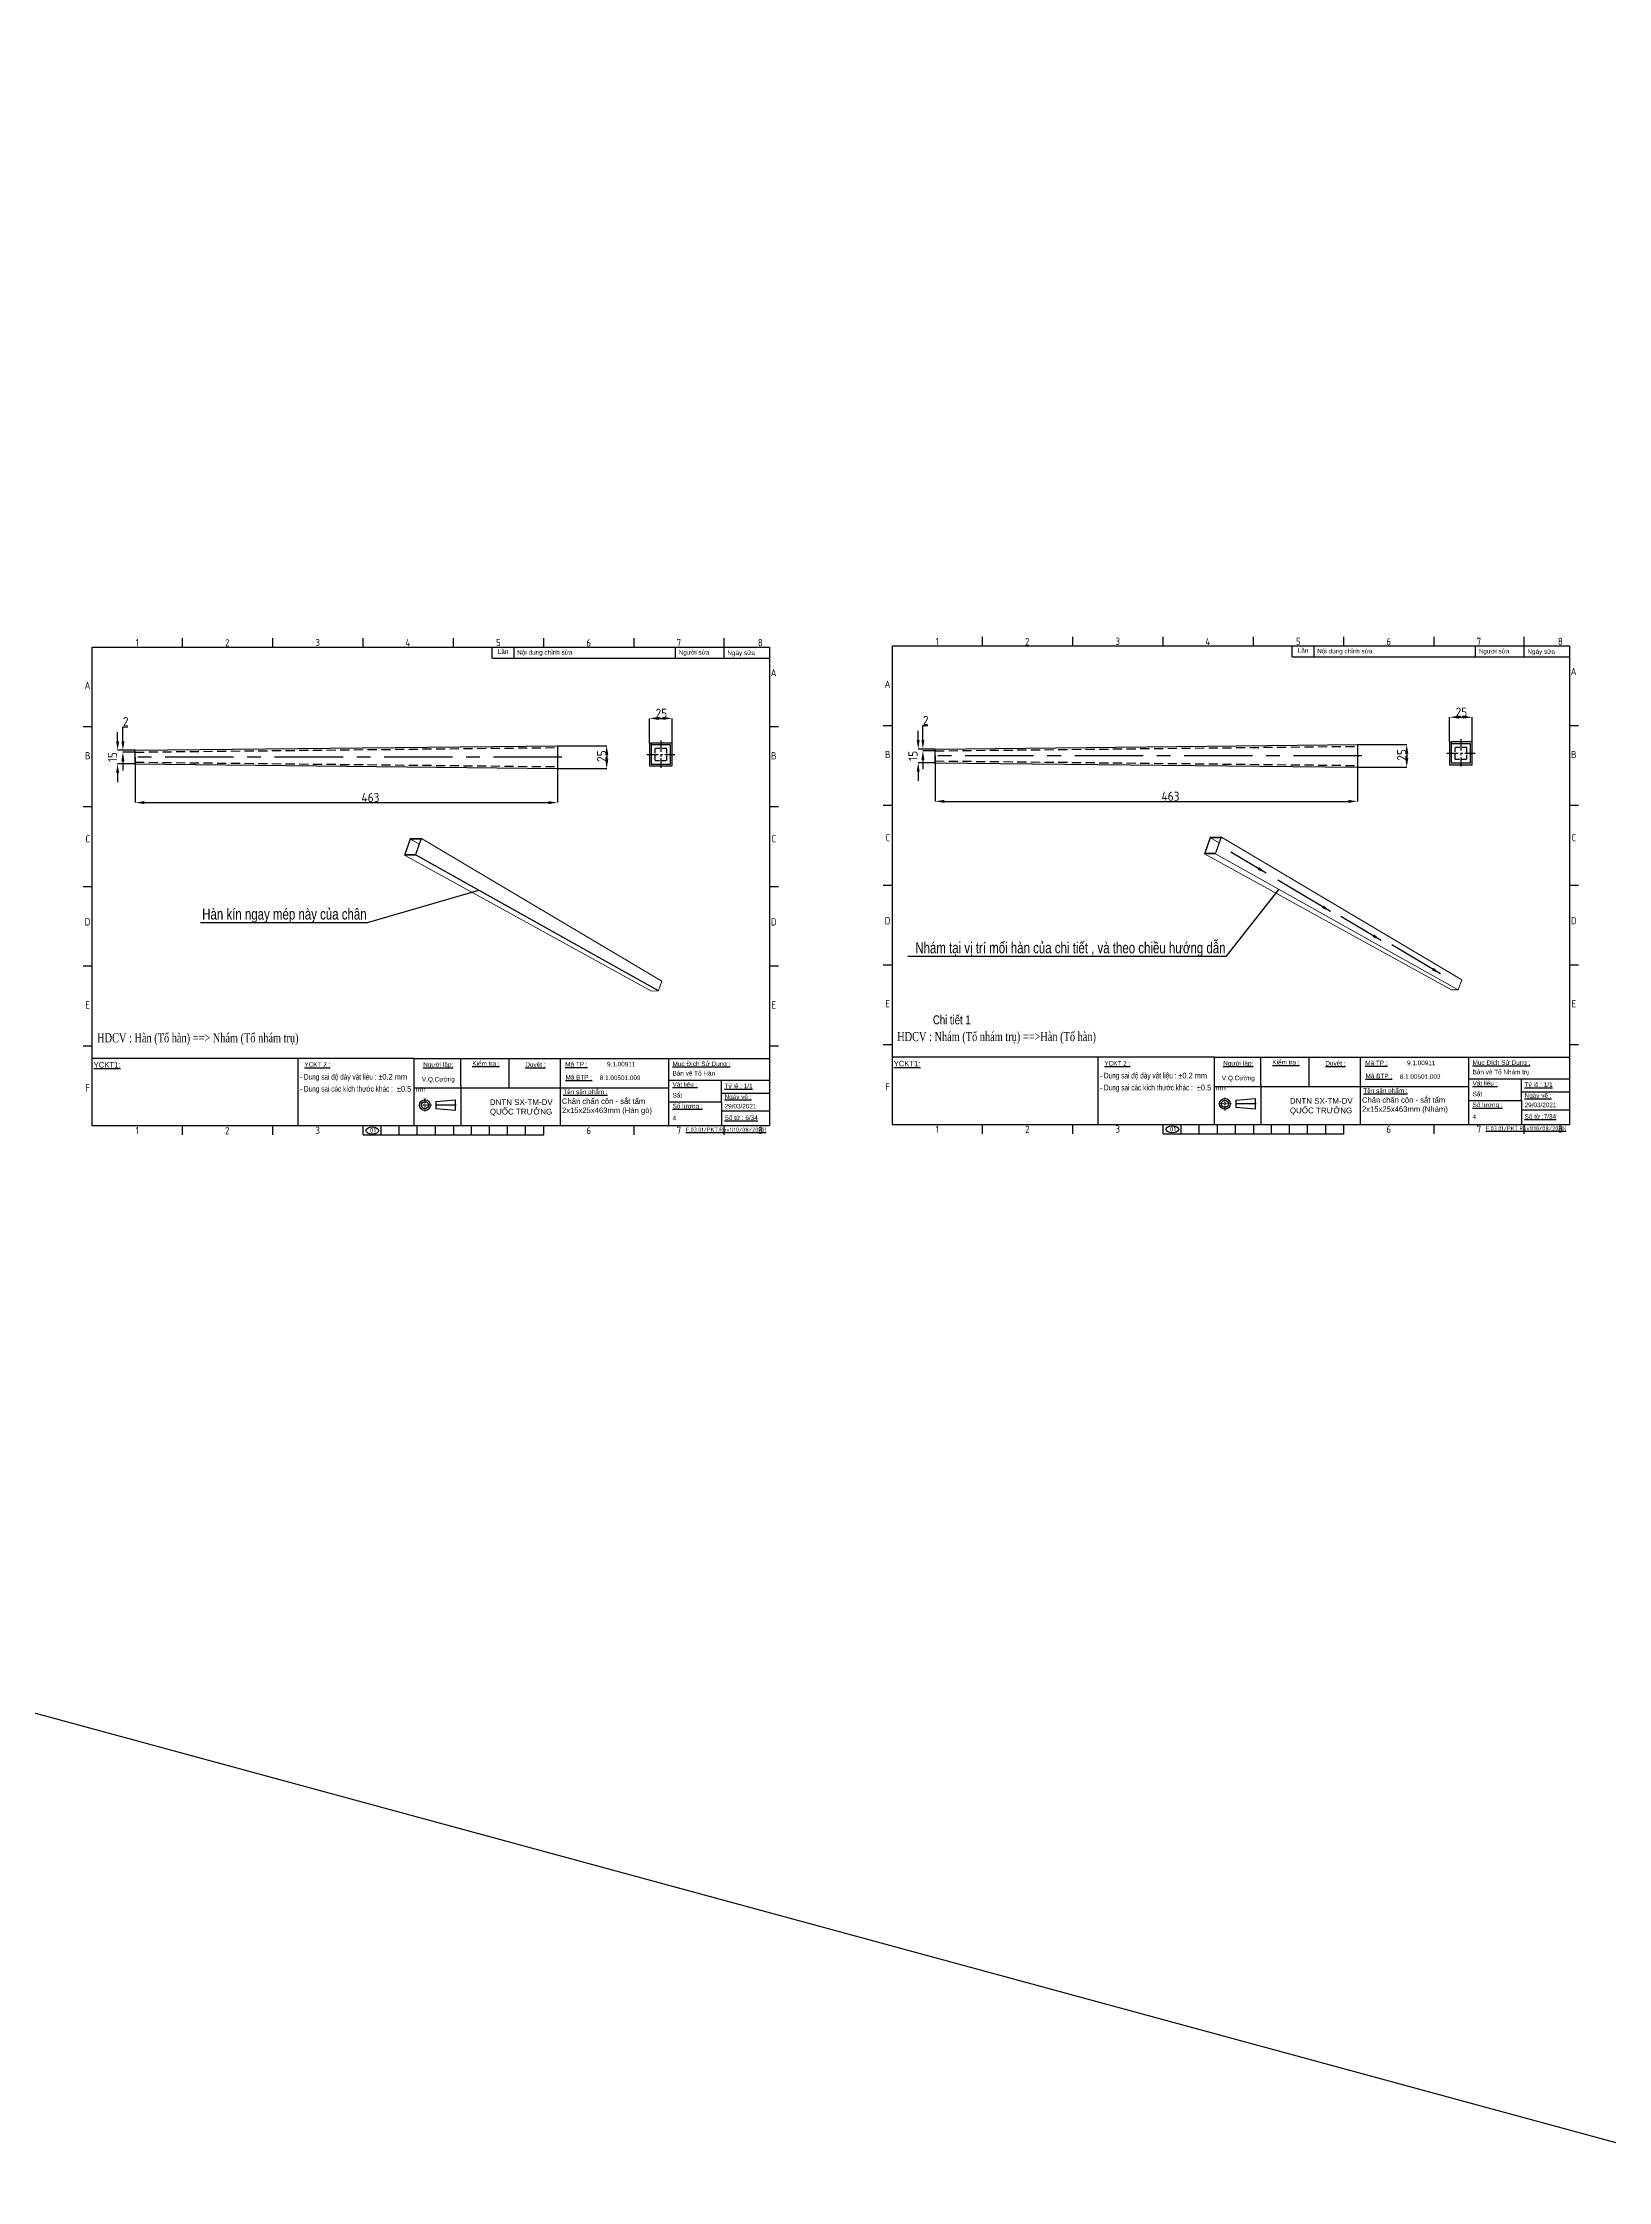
# Model space of a CAD drawing. Header units: millimetres. Extents: x -205945 to -46279, y 28253 to 108078.
# Drawn here: x -120485 to -118769, y 42324 to 44669 of the extents above; entities that cross this region are included whole.
import ezdxf
from ezdxf import colors
from ezdxf.entities.mleader import LeaderData, LeaderLine
from ezdxf.math import Vec2, Vec3

# ---------------------------------------------------------------- set-up
doc = ezdxf.new("R2010")
doc.units = ezdxf.units.MM
doc.header["$PDMODE"] = 2
for name, pattern in [('CENTER', [2, 1.25, -0.25, 0.25, -0.25]), ('CENTERX2', [4, 2.5, -0.5, 0.5, -0.5]), ('CONTPVMNIL', [0]), ('DASHEDX2', [1.5, 1, -0.5])]:
    doc.linetypes.add(name, pattern=pattern)
doc.layers.get('0').update_dxf_attribs({"linetype": 'CONTPVMNIL'})
doc.layers.get('DEFPOINTS').update_dxf_attribs({"color": 6})
for name, color, linetype in [('CENTER', 1, 'CENTERX2'), ('FRAME050', 6, 'Continuous'), ('hatch', 4, 'DASHEDX2'), ('MAIN', 7, 'Continuous')]:
    doc.layers.add(name, color=color, linetype=linetype)
doc.styles.add('ISOCP', font='isocp')
doc.styles.add('SLDTEXTSTYLE1', font='timesi.ttf', dxfattribs={"width": 0.933})
doc.styles.add('SLDTEXTSTYLE3', font='TXT', dxfattribs={"width": 0.65, "bigfont": 'bigfont'})
doc.styles.get("Standard").update_dxf_attribs({"font": 'isocp.shx'})
doc.styles.add('style1', font='arial.ttf', dxfattribs={"width": 0.75})
doc.dimstyles.new('Dim20', dxfattribs={"dimtxt": 20, "dimasz": 10, "dimexe": 0, "dimexo": 0, "dimgap": 0.6, "dimtad": 1, "dimtoh": 1, "dimdsep": 46, "dimtxsty": 'ISOCP', "dimcen": 0, "dimclrd": 3, "dimclre": 3, "dimclrt": 7, "dimadec": 3, "dimazin": 2, "dimtp": 0.05, "dimtm": 0.05, "dimtfac": 0.7, "dimtofl": 0, "dimtmove": 0, "dimatfit": 3, "dimfxl": 0, "dimtolj": 1, "dimarcsym": 0})
doc.dimstyles.new('Dim20$0', dxfattribs={"dimtxt": 20, "dimasz": 10, "dimexe": 0, "dimexo": 0, "dimgap": 0.6, "dimtad": 1, "dimtoh": 1, "dimdsep": 46, "dimtxsty": 'ISOCP', "dimcen": 0, "dimclrd": 3, "dimclre": 3, "dimclrt": 7, "dimadec": 3, "dimazin": 2, "dimtp": 0.05, "dimtm": 0.05, "dimtfac": 0.7, "dimtofl": 0, "dimtmove": 0, "dimatfit": 3, "dimfxl": 0, "dimtolj": 1, "dimarcsym": 0})

# ---------------------------------------------------------------- blocks, each defined once
blk = doc.blocks.new('ẢERHAEEH')
at = {"layer": 'FRAME050'}
for p, q in [((-261.36, 213.96), (-261.36, 217.92)), ((-221.76, 213.96), (-221.76, 217.92)), ((-182.16, 213.96), (-182.16, 217.92)), ((-142.56, 213.96), (-142.56, 217.92)), ((-102.96, 213.96), (-102.96, 217.92)), ((-63.36, 213.96), (-63.36, 217.92)), ((-23.76, 213.96), (-23.76, 217.92)), ((-300.96, 178.96), (-304.92, 178.96)), ((0, 178.96), (-3.96, 178.96)), ((-300.96, 143.96), (-304.92, 143.96)), ((0, 143.96), (-3.96, 143.96)), ((-304.92, 108.96), (-300.96, 108.96)), ((-3.96, 108.96), (0, 108.96)), ((-300.96, 73.96), (-304.92, 73.96)), ((0, 73.96), (-3.96, 73.96)), ((-300.96, 38.96), (-304.92, 38.96)), ((0, 38.96), (-3.96, 38.96)), ((-261.36, 0), (-261.36, 3.96)), ((-221.76, 0), (-221.76, 3.96)), ((-182.16, 0), (-182.16, 3.96)), ((-182.16, 0), (-102.96, 0)), ((-174.24, 0), (-174.24, 3.96)), ((-166.32, 0), (-166.32, 3.96)), ((-158.4, 0), (-158.4, 3.96)), ((-150.48, 0), (-150.48, 3.96)), ((-142.56, 3.96), (-142.56, 0)), ((-134.64, 0), (-134.64, 3.96)), ((-126.72, 0), (-126.72, 3.96)), ((-118.8, 0), (-118.8, 3.96)), ((-110.88, 0), (-110.88, 3.96)), ((-102.96, 0), (-102.96, 3.96)), ((-63.36, 0), (-63.36, 3.96)), ((-23.76, 0), (-23.76, 3.96))]:
    blk.add_line(p, q, dxfattribs=at)
at = {"layer": 'MAIN', "color": 7, "linetype": 'Continuous'}
blk.add_lwpolyline([(-300.96, 213.96), (-3.96, 213.96), (-3.96, 3.96), (-300.96, 3.96)], close=True, dxfattribs=at)
at = {"layer": 'FRAME050', "style": 'ISOCP'}
for s, p in [('1', (-281.95, 214.36)), ('2', (-242.72, 214.28)), ('3', (-203.13, 214.42)), ('4', (-163.63, 214.36)), ('5', (-123.93, 214.42)), ('6', (-84.25, 214.28)), ('7', (-44.67, 214.36)), ('8', (-9.03, 214.36)), ('A', (-304.37, 195.59)), ('A', (-3.41, 201.17)), ('B', (-304.21, 164.74)), ('B', (-3.25, 164.74)), ('C', (-303.97, 128.3)), ('C', (-3.01, 128.3)), ('D', (-304.3, 91.87)), ('D', (-3.34, 91.87)), ('E', (-304.05, 55.44)), ('E', (-3.09, 55.44)), ('F', (-304.05, 19.01)), ('1', (-281.95, 0.4)), ('2', (-242.72, 0.32)), ('3', (-203.13, 0.46)), ('6', (-84.25, 0.32)), ('7', (-44.67, 0.4)), ('8', (-9.03, 0.4))]:
    blk.add_text(s, height=3.17, dxfattribs=at).set_placement(p)
blk = doc.blocks.new('*D70')
at = {"color": 3, "lineweight": -2, "ltscale": 30, "transparency": 16777216}
for p, q in [((-119506.8, 43887.1), (-119506.8, 43837.2)), ((-119043.8, 43887.1), (-119043.8, 43837.2)), ((-119496.8, 43837.2), (-119053.8, 43837.2))]:
    blk.add_line(p, q, dxfattribs=at)
at = {"color": 3, "ltscale": 30, "transparency": 16777216}
for points in [[(-119496.8, 43838.8), (-119496.8, 43835.5), (-119506.8, 43837.2)], [(-119053.8, 43838.8), (-119053.8, 43835.5), (-119043.8, 43837.2)]]:
    blk.add_solid(points, dxfattribs=at)
at = {"layer": 'DEFPOINTS', "color": 0, "ltscale": 30, "transparency": 16777216}
for p in [(-119506.8, 43887.1), (-119043.8, 43887.1), (-119043.8, 43837.2)]:
    blk.add_point(p, dxfattribs=at)
at = {"color": 7, "ltscale": 30, "transparency": 16777216, "insert": (-119248.8, 43842.8), "char_height": 10, "attachment_point": 5, "style": 'ISOCP'}
blk.add_mtext('\\A1;463', dxfattribs=at)
blk = doc.blocks.new('*D67')
at = {"color": 3, "lineweight": -2, "ltscale": 30, "transparency": 16777216}
for p, q in [((-119043.8, 43899.6), (-118989.7, 43899.6)), ((-118989.7, 43889.6), (-118989.7, 43884.6)), ((-119043.8, 43874.6), (-118989.7, 43874.6))]:
    blk.add_line(p, q, dxfattribs=at)
at = {"color": 3, "ltscale": 30, "transparency": 16777216}
for points in [[(-118991.4, 43889.6), (-118988, 43889.6), (-118989.7, 43899.6)], [(-118991.4, 43884.6), (-118988, 43884.6), (-118989.7, 43874.6)]]:
    blk.add_solid(points, dxfattribs=at)
at = {"layer": 'DEFPOINTS', "color": 0, "ltscale": 30, "transparency": 16777216}
for p in [(-119043.8, 43899.6), (-119043.8, 43874.6), (-118989.7, 43874.6)]:
    blk.add_point(p, dxfattribs=at)
at = {"color": 7, "ltscale": 30, "transparency": 16777216, "insert": (-118995.3, 43888.1), "char_height": 10, "attachment_point": 5, "rotation": 90, "style": 'ISOCP'}
blk.add_mtext('\\A1;25', dxfattribs=at)
blk = doc.blocks.new('*D68')
at = {"color": 3, "lineweight": -2, "ltscale": 30, "transparency": 16777216}
for p, q in [((-118942.8, 43902.4), (-118942.8, 43929.5)), ((-118932.8, 43929.5), (-118927.8, 43929.5)), ((-118917.8, 43902.4), (-118917.8, 43929.5))]:
    blk.add_line(p, q, dxfattribs=at)
at = {"color": 3, "ltscale": 30, "transparency": 16777216}
for points in [[(-118932.8, 43931.2), (-118932.8, 43927.9), (-118942.8, 43929.5)], [(-118927.8, 43931.2), (-118927.8, 43927.9), (-118917.8, 43929.5)]]:
    blk.add_solid(points, dxfattribs=at)
at = {"layer": 'DEFPOINTS', "color": 0, "ltscale": 30, "transparency": 16777216}
for p in [(-118917.8, 43929.5), (-118942.8, 43902.4), (-118917.8, 43902.4)]:
    blk.add_point(p, dxfattribs=at)
at = {"color": 7, "ltscale": 30, "transparency": 16777216, "insert": (-118929.7, 43935.1), "char_height": 10, "attachment_point": 5, "style": 'ISOCP'}
blk.add_mtext('\\A1;25', dxfattribs=at)
blk = doc.blocks.new('*D69')
at = {"color": 3, "lineweight": -2, "ltscale": 30, "transparency": 16777216}
for p, q in [((-119520.3, 43904.6), (-119520.3, 43920.4)), ((-119520.3, 43920.4), (-119514.8, 43920.4)), ((-119506.8, 43894.6), (-119520.3, 43894.6)), ((-119506.8, 43892.6), (-119520.3, 43892.6)), ((-119520.3, 43882.6), (-119520.3, 43872.6))]:
    blk.add_line(p, q, dxfattribs=at)
at = {"color": 3, "ltscale": 30, "transparency": 16777216}
for points in [[(-119521.9, 43904.6), (-119518.6, 43904.6), (-119520.3, 43894.6)], [(-119521.9, 43882.6), (-119518.6, 43882.6), (-119520.3, 43892.6)]]:
    blk.add_solid(points, dxfattribs=at)
at = {"layer": 'DEFPOINTS', "color": 0, "ltscale": 30, "transparency": 16777216}
for p in [(-119520.3, 43892.6), (-119506.8, 43894.6), (-119506.8, 43892.6)]:
    blk.add_point(p, dxfattribs=at)
at = {"color": 7, "ltscale": 30, "transparency": 16777216, "insert": (-119517.2, 43926), "char_height": 10, "attachment_point": 5, "style": 'ISOCP'}
blk.add_mtext('\\A1;2', dxfattribs=at)
blk = doc.blocks.new('*D189')
at = {"color": 3, "lineweight": -2, "ltscale": 30, "transparency": 16777216}
for p, q in [((-120384.1, 43885.7), (-120384.1, 43835.8)), ((-119921.1, 43885.7), (-119921.1, 43835.8)), ((-120374.1, 43835.8), (-119931.1, 43835.8))]:
    blk.add_line(p, q, dxfattribs=at)
at = {"color": 3, "ltscale": 30, "transparency": 16777216}
for points in [[(-120374.1, 43837.5), (-120374.1, 43834.2), (-120384.1, 43835.8)], [(-119931.1, 43837.5), (-119931.1, 43834.2), (-119921.1, 43835.8)]]:
    blk.add_solid(points, dxfattribs=at)
at = {"layer": 'DEFPOINTS', "color": 0, "ltscale": 30, "transparency": 16777216}
for p in [(-120384.1, 43885.7), (-119921.1, 43885.7), (-119921.1, 43835.8)]:
    blk.add_point(p, dxfattribs=at)
at = {"color": 7, "ltscale": 30, "transparency": 16777216, "insert": (-120126.1, 43841.4), "char_height": 10, "attachment_point": 5, "style": 'ISOCP'}
blk.add_mtext('\\A1;463', dxfattribs=at)
blk = doc.blocks.new('*D190')
at = {"color": 3, "lineweight": -2, "ltscale": 30, "transparency": 16777216}
for p, q in [((-119921.1, 43898.2), (-119867, 43898.2)), ((-119867, 43888.2), (-119867, 43883.2)), ((-119921.1, 43873.2), (-119867, 43873.2))]:
    blk.add_line(p, q, dxfattribs=at)
at = {"color": 3, "ltscale": 30, "transparency": 16777216}
for points in [[(-119868.7, 43888.2), (-119865.3, 43888.2), (-119867, 43898.2)], [(-119868.7, 43883.2), (-119865.3, 43883.2), (-119867, 43873.2)]]:
    blk.add_solid(points, dxfattribs=at)
at = {"layer": 'DEFPOINTS', "color": 0, "ltscale": 30, "transparency": 16777216}
for p in [(-119921.1, 43898.2), (-119921.1, 43873.2), (-119867, 43873.2)]:
    blk.add_point(p, dxfattribs=at)
at = {"color": 7, "ltscale": 30, "transparency": 16777216, "insert": (-119872.6, 43886.8), "char_height": 10, "attachment_point": 5, "rotation": 90, "style": 'ISOCP'}
blk.add_mtext('\\A1;25', dxfattribs=at)
blk = doc.blocks.new('*D191')
at = {"color": 3, "lineweight": -2, "ltscale": 30, "transparency": 16777216}
for p, q in [((-120397.6, 43903.2), (-120397.6, 43919.1)), ((-120397.6, 43919.1), (-120392.1, 43919.1)), ((-120384.1, 43893.2), (-120397.6, 43893.2)), ((-120384.1, 43891.2), (-120397.6, 43891.2)), ((-120397.6, 43881.2), (-120397.6, 43871.2))]:
    blk.add_line(p, q, dxfattribs=at)
at = {"color": 3, "ltscale": 30, "transparency": 16777216}
for points in [[(-120399.2, 43903.2), (-120395.9, 43903.2), (-120397.6, 43893.2)], [(-120399.2, 43881.2), (-120395.9, 43881.2), (-120397.6, 43891.2)]]:
    blk.add_solid(points, dxfattribs=at)
at = {"layer": 'DEFPOINTS', "color": 0, "ltscale": 30, "transparency": 16777216}
for p in [(-120397.6, 43891.2), (-120384.1, 43893.2), (-120384.1, 43891.2)]:
    blk.add_point(p, dxfattribs=at)
at = {"color": 7, "ltscale": 30, "transparency": 16777216, "insert": (-120394.5, 43924.7), "char_height": 10, "attachment_point": 5, "style": 'ISOCP'}
blk.add_mtext('\\A1;2', dxfattribs=at)
blk = doc.blocks.new('A$C0D1F2D8E')
at = {"color": 0, "linetype": 'Continuous', "lineweight": 0, "extrusion": (1.38778e-16, 0.830963, 0.556327)}
for p, q in [((-870.3, 910.6), (-846.5, 915)), ((-870.3, 910.6), (-863.9, 524.1)), ((-862.5, 897.4), (-870.3, 910.6)), ((-869, 910.3), (-847.1, 914.2)), ((-861.8, 898.1), (-869, 910.3)), ((-847.1, 914.2), (-847.3, 900.8)), ((-847.1, 914.2), (-840, 902.1)), ((-846.5, 915), (-838.7, 901.7)), ((-838.7, 901.7), (-862.5, 897.4)), ((-862.5, 897.4), (-859.3, 516.2)), ((-840, 902.1), (-861.8, 898.1)), ((-838.7, 901.7), (-845, 518.8)), ((-863.9, 524.1), (-859.3, 516.2)), ((-859.3, 516.2), (-845, 518.8))]:
    blk.add_line(p, q, dxfattribs=at)
blk = doc.blocks.new('*D228')
at = {"color": 3, "lineweight": -2, "ltscale": 30, "transparency": 16777216}
for p, q in [((-119525.5, 43904.6), (-119525.5, 43914.6)), ((-119506.8, 43894.6), (-119525.5, 43894.6)), ((-119506.8, 43879.6), (-119525.5, 43879.6)), ((-119525.5, 43869.6), (-119525.5, 43859.6))]:
    blk.add_line(p, q, dxfattribs=at)
at = {"color": 3, "ltscale": 30, "transparency": 16777216}
for points in [[(-119527.1, 43904.6), (-119523.8, 43904.6), (-119525.5, 43894.6)], [(-119527.1, 43869.6), (-119523.8, 43869.6), (-119525.5, 43879.6)]]:
    blk.add_solid(points, dxfattribs=at)
at = {"layer": 'DEFPOINTS', "color": 0, "ltscale": 30, "transparency": 16777216}
for p in [(-119525.5, 43879.6), (-119506.8, 43894.6), (-119506.8, 43879.6)]:
    blk.add_point(p, dxfattribs=at)
at = {"color": 7, "ltscale": 30, "transparency": 16777216, "insert": (-119531.1, 43887.1), "char_height": 10, "attachment_point": 5, "rotation": 90, "style": 'ISOCP'}
blk.add_mtext('\\A1;15', dxfattribs=at)
blk = doc.blocks.new('*D229')
at = {"color": 3, "lineweight": -2, "ltscale": 30, "transparency": 16777216}
for p, q in [((-120403.4, 43903.2), (-120403.4, 43913.2)), ((-120384.1, 43893.2), (-120403.4, 43893.2)), ((-120384.1, 43878.2), (-120403.4, 43878.2)), ((-120403.4, 43868.2), (-120403.4, 43858.2))]:
    blk.add_line(p, q, dxfattribs=at)
at = {"color": 3, "ltscale": 30, "transparency": 16777216}
for points in [[(-120405, 43903.2), (-120401.7, 43903.2), (-120403.4, 43893.2)], [(-120405, 43868.2), (-120401.7, 43868.2), (-120403.4, 43878.2)]]:
    blk.add_solid(points, dxfattribs=at)
at = {"layer": 'DEFPOINTS', "color": 0, "ltscale": 30, "transparency": 16777216}
for p in [(-120384.1, 43893.2), (-120403.4, 43878.2), (-120384.1, 43878.2)]:
    blk.add_point(p, dxfattribs=at)
at = {"color": 7, "ltscale": 30, "transparency": 16777216, "insert": (-120409, 43885.7), "char_height": 10, "attachment_point": 5, "rotation": 90, "style": 'ISOCP'}
blk.add_mtext('\\A1;15', dxfattribs=at)
blk = doc.blocks.new('*D249')
at = {"color": 3, "lineweight": -2, "ltscale": 30, "transparency": 16777216}
for p, q in [((-119820.1, 43901), (-119820.1, 43928.2)), ((-119810.1, 43928.2), (-119805.1, 43928.2)), ((-119795.1, 43901), (-119795.1, 43928.2))]:
    blk.add_line(p, q, dxfattribs=at)
at = {"color": 3, "ltscale": 30, "transparency": 16777216}
for points in [[(-119810.1, 43929.9), (-119810.1, 43926.5), (-119820.1, 43928.2)], [(-119805.1, 43929.9), (-119805.1, 43926.5), (-119795.1, 43928.2)]]:
    blk.add_solid(points, dxfattribs=at)
at = {"layer": 'DEFPOINTS', "color": 0, "ltscale": 30, "transparency": 16777216}
for p in [(-119795.1, 43928.2), (-119820.1, 43901), (-119795.1, 43901)]:
    blk.add_point(p, dxfattribs=at)
at = {"color": 7, "ltscale": 30, "transparency": 16777216, "insert": (-119807, 43933.8), "char_height": 10, "attachment_point": 5, "style": 'ISOCP'}
blk.add_mtext('\\A1;25', dxfattribs=at)

msp = doc.modelspace()

# ---------------------------------------------------------------- linework, layer by layer
at = {"ltscale": 30}
for p, q in [((-135875.365, 47014.308), (-66788.624, 28252.757)), ((-120384.145, 43893.209, 0), (-119921.145, 43898.209, 0)), ((-120384.145, 43878.209, 0), (-120384.145, 43893.209, 0)), ((-119921.145, 43898.209, 0), (-119921.145, 43873.209, 0)), ((-119506.838, 43894.554, 0), (-119043.838, 43899.554, 0)), ((-119506.838, 43879.554, 0), (-119506.838, 43894.554, 0)), ((-119506.838, 43879.554, 0), (-119043.838, 43874.554, 0)), ((-119043.838, 43899.554, 0), (-119043.838, 43874.554, 0)), ((-120384.145, 43878.209, 0), (-119921.145, 43873.209, 0))]:
    msp.add_line(p, q, dxfattribs=at)
at = {"ltscale": 50}
for p, q in [((-118940.832, 43902.391, 0), (-118940.832, 43879.391, 0)), ((-118917.832, 43902.391, 0), (-118940.832, 43902.391, 0)), ((-118917.832, 43877.391, 0), (-118917.832, 43902.391, 0)), ((-119818.139, 43900.547, 0), (-119820.139, 43900.547, 0)), ((-119820.139, 43900.547, 0), (-119820.139, 43876.047, 0)), ((-119795.139, 43901.047, 0), (-119818.139, 43901.047, 0)), ((-119818.139, 43901.047, 0), (-119818.139, 43878.047, 0)), ((-119797.139, 43899.047, 0), (-119818.139, 43899.047, 0)), ((-119797.139, 43878.047, 0), (-119797.139, 43899.047, 0)), ((-119795.139, 43876.047, 0), (-119795.139, 43901.047, 0)), ((-118942.832, 43901.891, 0), (-118942.832, 43877.391, 0)), ((-118940.832, 43901.891, 0), (-118942.832, 43901.891, 0)), ((-118919.832, 43900.391, 0), (-118940.832, 43900.391, 0)), ((-118940.832, 43879.391, 0), (-118919.832, 43879.391, 0)), ((-118919.832, 43879.391, 0), (-118919.832, 43900.391, 0)), ((-119820.139, 43876.047, 0), (-119795.139, 43876.047, 0)), ((-119818.139, 43878.047, 0), (-119797.139, 43878.047, 0)), ((-118942.832, 43877.391, 0), (-118917.832, 43877.391, 0))]:
    msp.add_line(p, q, dxfattribs=at)
at = {"color": 0, "linetype": 'Continuous', "lineweight": 0, "extrusion": (-0.721444, 0.412332, 0.556327)}
for p, q in [((-120088.804, 43778.178, 0), (-120082.386, 43796.398, 0)), ((-120088.056, 43778.913, 0), (-120082.152, 43795.676, 0)), ((-120082.386, 43796.398, 0), (-120070.113, 43796.566, 0)), ((-120082.152, 43795.676, 0), (-120070.861, 43795.83, 0)), ((-120082.152, 43795.676, 0), (-120072.828, 43790.245, 0)), ((-120070.861, 43795.83, 0), (-120076.765, 43779.068, 0)), ((-120070.113, 43796.566, 0), (-120076.357, 43778.839, 0)), ((-120070.113, 43796.566, 0), (-119806.628, 43640.16, 0)), ((-120076.531, 43778.346, 0), (-120088.804, 43778.178, 0)), ((-120088.804, 43778.178, 0), (-119817.843, 43629.128, 0)), ((-120077.794, 43779.054, 0), (-120088.056, 43778.913, 0)), ((-120077.794, 43779.054, 0), (-119810.479, 43629.228, 0)), ((-120076.765, 43779.068, 0), (-119810.305, 43629.722, 0)), ((-119817.843, 43629.128, 0), (-119810.479, 43629.228, 0)), ((-119810.305, 43629.722, 0), (-119806.628, 43640.16, 0))]:
    msp.add_line(p, q, dxfattribs=at)
for p, q in [((-120078.002, 43555.254), (-120431.09, 43555.254)), ((-120205.62, 43555.254), (-120205.62, 43481.271)), ((-119974.239, 43555.254), (-119974.239, 43522.997)), ((-119798.767, 43531.372), (-119798.767, 43555.254)), ((-119200.695, 43556.598), (-119553.783, 43556.598)), ((-119328.314, 43556.598), (-119328.314, 43482.616)), ((-119096.932, 43556.598), (-119096.932, 43524.342)), ((-118921.46, 43532.717), (-118921.46, 43556.598)), ((-120078.002, 43522.997), (-119917.611, 43522.997)), ((-120027.013, 43525.048), (-120027.013, 43481.271)), ((-119894.83, 43525.048), (-119894.51, 43525.048)), ((-119741.167, 43517.304), (-119688.59, 43517.304)), ((-119200.695, 43524.342), (-119040.305, 43524.342)), ((-119149.706, 43526.393), (-119149.706, 43482.616)), ((-119017.523, 43526.393), (-119017.203, 43526.393)), ((-118863.86, 43518.649), (-118811.283, 43518.649)), ((-119741.167, 43497.697), (-119688.59, 43497.697)), ((-118863.86, 43499.042), (-118811.283, 43499.042))]:
    msp.add_line(p, q)
at = {"ltscale": 3}
for p, q in [((-119917.611, 43522.997), (-119798.767, 43522.997)), ((-119040.305, 43524.342), (-118921.46, 43524.342))]:
    msp.add_line(p, q, dxfattribs=at)
at = {"linetype": 'ByBlock'}
for p, q in [((-119741.167, 43507.671), (-119741.167, 43481.271)), ((-118863.86, 43509.016), (-118863.86, 43482.616))]:
    msp.add_line(p, q, dxfattribs=at)
at = {"color": 1}
for centre in [(-120123.958, 43476.206), (-119246.651, 43477.551)]:
    msp.add_ellipse(centre, major_axis=(-7.026, 0), ratio=0.55171628, dxfattribs=at)
at = {"layer": 'CENTER', "ltscale": 5}
for p, q in [((-119807.639, 43904.047, 0), (-119807.639, 43874.047, 0)), ((-118930.332, 43905.391, 0), (-118930.332, 43875.391, 0)), ((-119823.139, 43888.547, 0), (-119792.139, 43888.547, 0)), ((-118945.832, 43889.891, 0), (-118914.832, 43889.891, 0))]:
    msp.add_line(p, q, dxfattribs=at)
at = {"layer": 'CENTER', "ltscale": 30}
for p, q in [((-119916.145, 43885.709, 0), (-120389.145, 43885.709, 0)), ((-119038.838, 43887.054, 0), (-119511.838, 43887.054, 0))]:
    msp.add_line(p, q, dxfattribs=at)
at = {"layer": 'CENTER', "color": 1, "linetype": 'CENTER', "ltscale": 0.05}
for p, q in [((-120059.244, 43504.088), (-120073.505, 43504.088)), ((-120066.375, 43511.219), (-120066.375, 43496.958)), ((-119181.937, 43505.433), (-119196.198, 43505.433)), ((-119189.068, 43512.563), (-119189.068, 43498.302))]:
    msp.add_line(p, q, dxfattribs=at)
at = {"layer": 'CENTER'}
for p, q in [((-120032.19, 43504.088), (-120055.298, 43504.088)), ((-119154.884, 43505.433), (-119177.992, 43505.433))]:
    msp.add_line(p, q, dxfattribs=at)
at = {"layer": 'hatch', "ltscale": 10}
for p, q in [((-120384.145, 43891.209, 0), (-119921.145, 43896.209, 0)), ((-120384.145, 43880.209, 0), (-119921.145, 43875.209, 0)), ((-119506.838, 43892.554, 0), (-119043.838, 43897.554, 0)), ((-119506.838, 43881.554, 0), (-119043.838, 43876.554, 0))]:
    msp.add_line(p, q, dxfattribs=at)
at = {"layer": 'hatch', "ltscale": 5, "elevation": 0}
for points in [[(-119814.139, 43882.047), (-119801.139, 43882.047), (-119801.139, 43895.047), (-119814.139, 43895.047)], [(-118936.832, 43883.391), (-118923.832, 43883.391), (-118923.832, 43896.391), (-118936.832, 43896.391)]]:
    msp.add_lwpolyline(points, close=True, dxfattribs=at)
at = {"layer": 'MAIN'}
for p, q in [((-119992.495, 43994.271), (-119992.495, 44006.271)), ((-119968.495, 43994.271), (-119968.495, 44006.271)), ((-119791.425, 43994.271), (-119791.425, 44006.271)), ((-119738.09, 43994.271), (-119738.09, 44006.271)), ((-119115.188, 43995.616), (-119115.188, 44007.616)), ((-119091.188, 43995.616), (-119091.188, 44007.616)), ((-118914.119, 43995.616), (-118914.119, 44007.616)), ((-118860.783, 43995.616), (-118860.783, 44007.616)), ((-119992.495, 43994.271), (-119688.59, 43994.271)), ((-119115.188, 43995.616), (-118811.283, 43995.616)), ((-120078.002, 43555.254), (-119688.59, 43555.254)), ((-120078.002, 43522.997), (-120078.002, 43555.254)), ((-120027.013, 43525.048), (-120027.013, 43555.254)), ((-119917.611, 43531.372), (-119917.611, 43555.254)), ((-119200.695, 43556.598), (-118811.283, 43556.598)), ((-119200.695, 43524.342), (-119200.695, 43556.598)), ((-119149.706, 43526.393), (-119149.706, 43556.598)), ((-119040.305, 43532.717), (-119040.305, 43556.598)), ((-119917.611, 43507.671), (-119917.611, 43531.372)), ((-119798.767, 43531.372), (-119688.59, 43531.372)), ((-119798.767, 43507.671), (-119798.767, 43531.372)), ((-119741.167, 43507.671), (-119741.167, 43531.372)), ((-119040.305, 43509.016), (-119040.305, 43532.717)), ((-118921.46, 43532.717), (-118811.283, 43532.717)), ((-118921.46, 43509.016), (-118921.46, 43532.717)), ((-118863.86, 43509.016), (-118863.86, 43532.717)), ((-120078.002, 43481.271), (-120078.002, 43522.997)), ((-120054.388, 43508.009), (-120033.318, 43509.969)), ((-120054.388, 43508.009), (-120054.388, 43500.168)), ((-120033.318, 43509.969), (-120033.318, 43498.208)), ((-119917.611, 43481.271), (-119917.611, 43507.671)), ((-119798.767, 43507.671), (-119741.167, 43507.671)), ((-119798.767, 43481.271), (-119798.767, 43507.671)), ((-119738.29, 43507.671), (-119738.186, 43507.671)), ((-119200.695, 43482.616), (-119200.695, 43524.342)), ((-119177.081, 43509.353), (-119156.011, 43511.313)), ((-119177.081, 43509.353), (-119177.081, 43501.512)), ((-119156.011, 43511.313), (-119156.011, 43499.552)), ((-119040.305, 43482.616), (-119040.305, 43509.016)), ((-118921.46, 43509.016), (-118863.86, 43509.016)), ((-118921.46, 43482.616), (-118921.46, 43509.016)), ((-118860.984, 43509.016), (-118860.879, 43509.016)), ((-120033.318, 43498.208), (-120054.388, 43500.168)), ((-119156.011, 43499.552), (-119177.081, 43501.512))]:
    msp.add_line(p, q, dxfattribs=at)
for centre, radius in [((-120066.375, 43504.088), 5.881), ((-120066.375, 43504.088), 3.92), ((-119189.068, 43505.433), 5.881), ((-119189.068, 43505.433), 3.92)]:
    msp.add_circle(centre, radius, dxfattribs=at)

# ---------------------------------------------------------------- block references
at = {"xscale": 2.5, "yscale": 2.5, "zscale": 2.5}
for p in [(-119678.69, 43471.371), (-118801.383, 43472.716)]:
    msp.add_blockref('ẢERHAEEH', p, dxfattribs=at)
at = {"ltscale": 3, "xscale": 0.8000000000000003, "yscale": 0.8000000000000003, "zscale": 0.8000000000000003, "rotation": 60.25041959645514}
msp.add_blockref('A$C0D1F2D8E', (-118233.553, 44022.486, 0), dxfattribs=at)

# ---------------------------------------------------------------- texts
at = {"attachment_point": 1}
for s, insert, char_height, width in [('{\\fArial|b0|i0|c0|p34;Lần}', (-119986.453, 44003.905), 5, 24.50884), ('{\\fArial|b0|i0|c0|p34;Lần}', (-119109.146, 44005.249), 5, 24.50884), ('{\\fArial|b0|i0|c0|p34;\\LYCKT1:}', (-120429.614, 43551.264), 6, 28.97216), ('{\\fArial|b0|i0|c0|p34;\\LYCKT1:}', (-119552.307, 43552.608), 6, 28.97216), ('{\\fArial|b0|i0|c0|p34;29/03/2021}', (-119737.765, 43505.408), 5, 11.98235), ('{\\fArial|b0|i0|c0|p34;29/03/2021}', (-118860.458, 43506.753), 5, 11.98235), ('{\\LF.03.01/PKT.Rev1(10/08/2020)}', (-118902.864, 43480.752), 4.5, 28.97216), ('{\\LF.03.01/PKT.Rev1(10/08/2020)}', (-119780.17, 43479.407), 4.5, 28.97216)]:
    msp.add_mtext(s, dxfattribs=dict(at, insert=insert, char_height=char_height, width=width))
at = {"color": 0, "attachment_point": 1}
for s, insert, char_height, width, style in [('{\\fArial|b0|i0|c0|p34;\\W1;\\C256;Nội dung chỉnh sửa}', (-119965.145, 44003.078), 5, 91.62671, 'SLDTEXTSTYLE3'), ('{\\fArial|b0|i0|c0|p34;\\W1;\\C256;Người sửa}', (-119788.076, 44003.078), 5, 91.62671, 'SLDTEXTSTYLE3'), ('{\\fArial|b0|i0|c0|p34;\\W1;\\C256;Ngày sửa}', (-119734.74, 44002.645), 5, 91.62671, 'SLDTEXTSTYLE3'), ('{\\fArial|b0|i0|c0|p34;\\W1;\\C256;Nội dung chỉnh sửa}', (-119087.838, 44004.423), 5, 91.62671, 'SLDTEXTSTYLE3'), ('{\\fArial|b0|i0|c0|p34;\\W1;\\C256;Người sửa}', (-118910.769, 44004.423), 5, 91.62671, 'SLDTEXTSTYLE3'), ('{\\fArial|b0|i0|c0|p34;\\W1;\\C256;Ngày sửa}', (-118857.433, 44003.989), 5, 91.62671, 'SLDTEXTSTYLE3'), ('{\\fArial|b0|i0|c0|p34;\\W1;\\L\\C256;YCKT 2 :}', (-120198.504, 43551.086), 5, 34.7354, 'SLDTEXTSTYLE3'), ('{\\fArial|b0|i0|c0|p34;\\W1;\\L\\C256;Người lập:}', (-120068.21, 43551.086), 5, 34.7354, 'SLDTEXTSTYLE3'), ('{\\fArial|b0|i0|c0|p34;\\W1;\\L\\C256;Kiểm tra :}', (-120014.396, 43552.296), 5, 34.7354, 'SLDTEXTSTYLE3'), ('{\\fArial|b0|i0|c0|p34;\\W1;\\L\\C256;Duyệt :}', (-119956.278, 43551.086), 5, 34.7354, 'SLDTEXTSTYLE3'), ('{\\fArial|b0|i0|c0|p34;\\W1;\\L\\C256;Mã TP :}', (-119912.493, 43551.443), 5, 34.7354, 'SLDTEXTSTYLE3'), ('{\\fArial|b0|i0|c0|p34;\\W1;\\C256;9.1.00911}', (-119866.671, 43551.516), 5, 34.7354, 'SLDTEXTSTYLE3'), ('{\\fArial|b0|i0|c0|p34;\\W1;\\L\\C256;Mục Đích Sử Dụng :}', (-119794.783, 43551.898), 5, 66.30021, 'SLDTEXTSTYLE3'), ('{\\fArial|b0|i0|c0|p34;\\W1;\\L\\C256;YCKT 2 :}', (-119321.198, 43552.43), 5, 34.7354, 'SLDTEXTSTYLE3'), ('{\\fArial|b0|i0|c0|p34;\\W1;\\L\\C256;Người lập:}', (-119190.903, 43552.43), 5, 34.7354, 'SLDTEXTSTYLE3'), ('{\\fArial|b0|i0|c0|p34;\\W1;\\L\\C256;Kiểm tra :}', (-119137.089, 43553.641), 5, 34.7354, 'SLDTEXTSTYLE3'), ('{\\fArial|b0|i0|c0|p34;\\W1;\\L\\C256;Duyệt :}', (-119078.971, 43552.43), 5, 34.7354, 'SLDTEXTSTYLE3'), ('{\\fArial|b0|i0|c0|p34;\\W1;\\L\\C256;Mã TP :}', (-119035.186, 43552.788), 5, 34.7354, 'SLDTEXTSTYLE3'), ('{\\fArial|b0|i0|c0|p34;\\W1;\\C256;9.1.00911}', (-118989.364, 43552.861), 5, 34.7354, 'SLDTEXTSTYLE3'), ('{\\fArial|b0|i0|c0|p34;\\W1;\\L\\C256;Mục Đích Sử Dụng :}', (-118917.476, 43553.243), 5, 66.30021, 'SLDTEXTSTYLE3'), ('{\\fArial|b0|i0|c0|p34; - Dung sai độ dày vật liệu : \\W0.933;%%P0.2 mm}', (-120205.347, 43538.216), 6.25, 201.46767, 'SLDTEXTSTYLE3'), ('{\\fArial|b0|i0|c0|p34;\\W1;\\C256;V.Q.Cường}', (-120069.659, 43534.957), 5, 34.7354, 'SLDTEXTSTYLE3'), ('{\\fArial|b0|i0|c0|p34;\\W1;\\L\\C256;Mã BTP :}', (-119912.172, 43537.13), 5, 34.7354, 'SLDTEXTSTYLE3'), ('{\\fArial|b0|i0|c0|p34;\\W1;\\C256;8.1.00501.009}', (-119874.678, 43536.572, 0), 5, 34.7354, 'SLDTEXTSTYLE3'), ('{\\fArial|b0|i0|c0|p34;\\W1;\\L\\C256;Vật liệu :}', (-119794.783, 43529.242), 5, 34.7354, 'SLDTEXTSTYLE3'), ('{\\fArial|b0|i0|c0|p34;\\W1;\\C256;Bản vẽ Tổ Hàn}', (-119794.783, 43541.515), 5, 66.30021, 'SLDTEXTSTYLE3'), ('{\\fArial|b0|i0|c0|p34;\\W1;\\L\\C256;Tỷ lệ : 1/1}', (-119737.722, 43527.612), 5, 34.7354, 'SLDTEXTSTYLE3'), ('{\\fArial|b0|i0|c0|p34; - Dung sai độ dày vật liệu : \\W0.933;%%P0.2 mm}', (-119328.04, 43539.561), 6.25, 201.46767, 'SLDTEXTSTYLE3'), ('{\\fArial|b0|i0|c0|p34; - Dung sai các kích thước khác : \\W0.933; %%P0.5 mm}', (-119328.04, 43526.427), 6.25, 201.46767, 'SLDTEXTSTYLE3'), ('{\\fArial|b0|i0|c0|p34;\\W1;\\C256;V.Q.Cường}', (-119192.352, 43536.302), 5, 34.7354, 'SLDTEXTSTYLE3'), ('{\\fArial|b0|i0|c0|p34;\\W1;\\L\\C256;Mã BTP :}', (-119034.865, 43538.474), 5, 34.7354, 'SLDTEXTSTYLE3'), ('{\\fArial|b0|i0|c0|p34;\\W1;\\C256;8.1.00501.003}', (-118997.371, 43537.916, 0), 5, 34.7354, 'SLDTEXTSTYLE3'), ('{\\fArial|b0|i0|c0|p34;\\W1;\\L\\C256;Vật liệu :}', (-118917.476, 43530.587), 5, 34.7354, 'SLDTEXTSTYLE3'), ('{\\fArial|b0|i0|c0|p34;\\W1;\\C256;Bản vẽ Tổ Nhám trụ}', (-118917.476, 43542.86), 5, 66.30021, 'SLDTEXTSTYLE3'), ('{\\fArial|b0|i0|c0|p34;\\W1;\\L\\C256;Tỷ lệ : 1/1}', (-118860.415, 43528.956), 5, 34.7354, 'SLDTEXTSTYLE3'), ('{\\fArial|b0|i0|c0|p34; - Dung sai các kích thước khác : \\W0.933; %%P0.5 mm}', (-120205.347, 43525.083), 6.25, 201.46767, 'SLDTEXTSTYLE3'), ('{\\fArial|b0|i0|c0|p34;\\W1;\\C256;DNTN SX-TM-DV QUỐC TRƯỞNG}', (-119995.147, 43510.448), 6.25, 93.13288, 'SLDTEXTSTYLE3'), ('{\\fArial|b0|i0|c0|p34;\\W1;\\C256;Chân chấn côn - sắt tấm 2x15x25x463mm (Hàn gò)}', (-119916.098, 43511.38, 0), 6, 109.82409, 'SLDTEXTSTYLE1'), ('{\\fArial|b0|i0|c0|p34;\\W1;\\L\\C256;Tên sản phẩm :}', (-119914.585, 43521.115), 5, 50.89034, 'SLDTEXTSTYLE3'), ('{\\fArial|b0|i0|c0|p34;\\W1;\\L\\C256;Số lượng :}', (-119794.783, 43505.541), 5, 34.7354, 'SLDTEXTSTYLE3'), ('{\\fArial|b0|i0|c0|p34;\\W1;\\C256;Sắt }', (-119794.783, 43517.391), 5, 34.7354, 'SLDTEXTSTYLE3'), ('{\\fArial|b0|i0|c0|p34;\\W1;\\L\\C256;Ngày vẽ :}', (-119737.722, 43515.717), 5, 34.7354, 'SLDTEXTSTYLE3'), ('{\\fArial|b0|i0|c0|p34;\\W1;\\C256;DNTN SX-TM-DV QUỐC TRƯỞNG}', (-119117.84, 43511.793), 6.25, 93.13288, 'SLDTEXTSTYLE3'), ('{\\fArial|b0|i0|c0|p34;\\W1;\\C256;Chân chấn côn - sắt tấm 2x15x25x463mm (Nhám)}', (-119038.791, 43512.725, 0), 6, 109.82409, 'SLDTEXTSTYLE1'), ('{\\fArial|b0|i0|c0|p34;\\W1;\\L\\C256;Tên sản phẩm :}', (-119037.278, 43522.459), 5, 50.89034, 'SLDTEXTSTYLE3'), ('{\\fArial|b0|i0|c0|p34;\\W1;\\L\\C256;Số lượng :}', (-118917.476, 43506.886), 5, 34.7354, 'SLDTEXTSTYLE3'), ('{\\fArial|b0|i0|c0|p34;\\W1;\\C256;Sắt }', (-118917.476, 43518.736), 5, 34.7354, 'SLDTEXTSTYLE3'), ('{\\fArial|b0|i0|c0|p34;\\W1;\\L\\C256;Ngày vẽ :}', (-118860.415, 43517.062), 5, 34.7354, 'SLDTEXTSTYLE3'), ('{\\fArial|b0|i0|c0|p34;\\W1;\\C256;4}', (-119794.783, 43492.341), 5, 34.7354, 'SLDTEXTSTYLE3'), ('{\\fArial|b0|i0|c0|p34;\\W1;\\L\\C256;Số tờ : 6/34}', (-119737.722, 43492.85), 5, 41.28152, 'SLDTEXTSTYLE3'), ('{\\fArial|b0|i0|c0|p34;\\W1;\\C256;4}', (-118917.476, 43493.686), 5, 34.7354, 'SLDTEXTSTYLE3'), ('{\\fArial|b0|i0|c0|p34;\\W1;\\L\\C256;Số tờ :7/34}', (-118860.415, 43494.194), 5, 42.06072, 'SLDTEXTSTYLE3')]:
    msp.add_mtext(s, dxfattribs=dict(at, insert=insert, char_height=char_height, width=width, style=style))
at = {"ltscale": 30, "char_height": 10, "attachment_point": 1, "style": 'style1'}
for s, insert, width in [(' Chi tiết 1 ', (-119512.191, 43602.608, 0), 133.91501), ('\\pt150;{\\fTimes New Roman|b0|i0|c0|p18;^JHDCV : Hàn (Tổ hàn) ==> Nhám (Tổ nhám trụ)}', (-120425.79, 43599.571, 0), 281.34725), ('\\pt150;{\\fTimes New Roman|b0|i0|c0|p18;^JHDCV : Nhám (Tổ nhám trụ) ==>Hàn (Tổ hàn) }', (-119548.483, 43600.915, 0), 281.34725)]:
    msp.add_mtext(s, dxfattribs=dict(at, insert=insert, width=width))
at = {"color": 7, "char_height": 5, "width": 24.50884, "attachment_point": 1}
for insert in [(-119249.391, 43480.286), (-120126.698, 43478.942)]:
    msp.add_mtext('01', dxfattribs=dict(at, insert=insert))

# ---------------------------------------------------------------- dimensions: what is measured, and where the dimension line sits
at = {"ltscale": 30}
for base, p1, p2, picture, middle in [((-120397.576, 43891.209, 0), (-120384.145, 43893.209, 0), (-120384.145, 43891.209, 0), '*D191', (-120394.549, 43919.064, 0)), ((-119520.27, 43892.554, 0), (-119506.838, 43894.554, 0), (-119506.838, 43892.554, 0), '*D69', (-119517.242, 43920.408, 0)), ((-120403.358, 43878.209, 0), (-120384.145, 43893.209, 0), (-120384.145, 43878.209, 0), '*D229', (-120403.358, 43885.709, 0)), ((-119525.463, 43879.554, 0), (-119506.838, 43894.554, 0), (-119506.838, 43879.554, 0), '*D228', (-119525.463, 43887.054, 0)), ((-119867.013, 43873.209, 0), (-119921.145, 43898.209, 0), (-119921.145, 43873.209, 0), '*D190', (-119867.013, 43886.756, 0)), ((-118989.706, 43874.554, 0), (-119043.838, 43899.554, 0), (-119043.838, 43874.554, 0), '*D67', (-118989.706, 43888.1, 0))]:
    dim = msp.add_linear_dim(base=base, p1=p1, p2=p2, angle=90, dimstyle='Dim20$0', override={"dimtxt": 10}, dxfattribs=at)
    dim.commit()
    dim.dimension.update_dxf_attribs({"geometry": picture, "text_midpoint": middle, "dimtype": 160})
for base, p1, p2, picture, middle in [((-119795.139, 43928.193, 0), (-119820.139, 43901.047, 0), (-119795.139, 43901.047, 0), '*D249', (-119807.014, 43928.193, 0)), ((-118917.832, 43929.538, 0), (-118942.832, 43902.391, 0), (-118917.832, 43902.391, 0), '*D68', (-118929.708, 43929.538, 0)), ((-119921.145, 43835.836, 0), (-120384.145, 43885.709, 0), (-119921.145, 43885.709, 0), '*D189', (-120126.057, 43835.836, 0)), ((-119043.838, 43837.18, 0), (-119506.838, 43887.054, 0), (-119043.838, 43887.054, 0), '*D70', (-119248.75, 43837.18, 0))]:
    dim = msp.add_linear_dim(base=base, p1=p1, p2=p2, dimstyle='Dim20$0', override={"dimtxt": 10}, dxfattribs=at)
    dim.commit()
    dim.dimension.update_dxf_attribs({"geometry": picture, "text_midpoint": middle, "dimtype": 160})

# ---------------------------------------------------------------- leaders
for points in [[(-119143.811, 43758.516, 0), (-119182.46, 43781.458, 0)], [(-119073.134, 43716.46, 0), (-119131.202, 43750.929, 0)], [(-119017.633, 43684.741, 0), (-119061.852, 43710.99, 0)], [(-118952.665, 43648.189, 0), (-119006.066, 43679.888, 0)]]:
    msp.add_leader(points, dimstyle='Dim20', override={"dimgap": 1, "dimtad": 0}, dxfattribs=at)
ml = msp.add_multileader_mtext('Standard', dxfattribs=at)
ml.set_content('Hàn kín ngay mép này của chân', color=256, style='style1')
ml.set_leader_properties()
ml.build(insert=Vec2(0, 0))
ml.multileader.update_dxf_attribs({"text_right_attachment_type": 6, "dogleg_length": 0.36, "arrow_head_size": 0.18})
ctx = ml.context
ctx.base_point, ctx.char_height, ctx.arrow_head_size, ctx.landing_gap_size, ctx.plane_origin = Vec3(-120308.827, 43711.812, 0), 12, 0.18, 0.09, Vec3(-120007.333, 43739.54, 0)
ctx.right_attachment, ctx.text_align_type = 6, 2
notes = []
notes.append((ctx, [(0, (1, 1, 0), (-120129.834, 43704.048, 0), (-1, 0), 0.36, [(0, [(-120007.333, 43739.54, 0)], 0, [])])]))
ctx.mtext.insert, ctx.mtext.alignment, ctx.mtext.flow_direction = Vec3(-120130.284, 43719.576, 0), 3, 5
ml = msp.add_multileader_mtext('Standard', dxfattribs=at)
ml.set_content('Nhám tại vị trí mối hàn của chi tiết , và theo chiều hướng dẫn', color=256, style='style1')
ml.set_leader_properties()
ml.build(insert=Vec2(0, 0))
ml.multileader.update_dxf_attribs({"text_right_attachment_type": 6, "dogleg_length": 0.36, "arrow_head_size": 0.18})
ctx = ml.context
ctx.base_point, ctx.char_height, ctx.arrow_head_size, ctx.landing_gap_size, ctx.plane_origin = Vec3(-119526.931, 43674.835, 0), 12, 0.18, 0.09, Vec3(-119130.026, 43740.884, 0)
ctx.right_attachment, ctx.text_align_type = 6, 2
notes.append((ctx, [(0, (1, 1, 0), (-119187.97, 43667.071, 0), (-1, 0), 0.36, [(0, [(-119130.026, 43740.884, 0)], 0, [])])]))
ctx.mtext.insert, ctx.mtext.alignment, ctx.mtext.flow_direction = Vec3(-119188.42, 43682.599, 0), 3, 5
for ctx, leaders in notes:
    for number, flags, end, landing, length, lines in leaders:
        leader = LeaderData()
        leader.index, (leader.has_last_leader_line, leader.has_dogleg_vector, leader.attachment_direction) = number, flags
        leader.last_leader_point, leader.dogleg_vector, leader.dogleg_length = Vec3(end), Vec3(landing), length
        for number, points, colour, breaks in lines:
            line = LeaderLine()
            line.index, line.vertices, line.color, line.breaks = number, Vec3.list(points), colors.encode_raw_color(colour), breaks
            leader.lines.append(line)
        ctx.leaders.append(leader)

doc.saveas('drawing.dxf')
